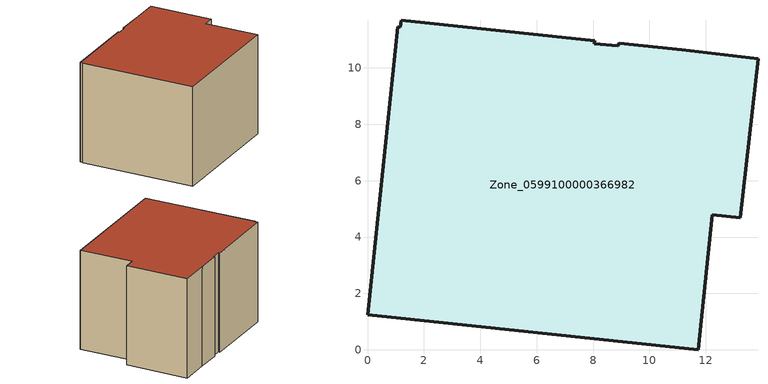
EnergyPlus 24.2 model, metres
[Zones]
Zone_0599100000366982
 floor ground (C_G): 11.15,10.64 13.85,10.32 13.23,4.68 12.23,4.8 11.72,0 0,1.25 1.08,11.46 1.17,11.45 1.19,11.69 8.06,10.97 8.05,10.86 8.88,10.79 8.92,10.88 z0
 wall outside (C_F): 13.85,10.32 11.15,10.64 8.92,10.88 8.88,10.79 8.05,10.86 8.06,10.97 1.19,11.69 1.17,11.45 1.08,11.46 0,1.25 11.72,0 12.23,4.8 13.23,4.68 13.85,10.32 z0:9.04
 roof outside (C_R): 8.92,10.88 8.88,10.79 8.05,10.86 8.06,10.97 1.19,11.69 1.17,11.45 1.08,11.46 0,1.25 11.72,0 12.23,4.8 13.23,4.68 13.85,10.32 11.15,10.64 z9.04
[BUILDING]
Pand.0599100000366982: North Axis=0; Terrain=City; Loads Convergence Tolerance Value=0.04; Temperature Convergence Tolerance Value=0.4; Solar Distribution=FullExterior; Maximum Number of Warmup Days=25; Minimum Number of Warmup Days=1
[Site:Location]
Rotterdam.The.Hague.AP_ZH_NLD Design_Conditions: Latitude=51.96; Longitude=4.45; Time Zone=1; Elevation=-4.5
[SITE:GROUNDTEMPERATURE:BUILDINGSURFACE]
18, 18, 18, 18, 18, 18, 18, 18, 18, 18, 18, 18
[MATERIAL] Thermal Absorptance=0.9; Solar Absorptance=0.7; Visible Absorptance=0.7
Name | Roughness | Thickness | Conductivity | Density | Specific Heat
G.TC.1992-2005 | MediumSmooth | 0.15 | 0.06 | 540 | 1210
F.TC.1992-2005 | Rough | 0.3 | 0.12 | 1920 | 840
R.TC.1992-2005 | MediumRough | 0.2 | 0.08 | 1500 | 1000
[CONSTRUCTION]
C_G: G.TC.1992-2005
C_F: F.TC.1992-2005
C_R: R.TC.1992-2005
[ZONE]
Zone_0599100000366982: Type=1; Multiplier=1; Ceiling Height=Autocalculate; Volume=Autocalculate; Floor Area=autocalculate; Part of Total Floor Area=Yes
[ZONEINFILTRATION:DESIGNFLOWRATE]
Infil_Zone_0599100000366982: Zone or ZoneList or Space or SpaceList=Zone_0599100000366982; Schedule=AlwaysOn; Design Flow Rate Calculation Method=Flow/Area; Flow Rate per Floor Area=0.0015; Constant Term Coefficient=1; Temperature Term Coefficient=0; Velocity Term Coefficient=0; Velocity Squared Term Coefficient=0
[HVACTEMPLATE:ZONE:IDEALLOADSAIRSYSTEM]
Zone_0599100000366982: Maximum Heating Supply Air Temperature=50; Minimum Cooling Supply Air Temperature=13; Maximum Heating Supply Air Humidity Ratio=0.0156; Minimum Cooling Supply Air Humidity Ratio=0.0077; Heating Limit=NoLimit; Cooling Limit=NoLimit; Dehumidification Control Type=ConstantSensibleHeatRatio; Cooling Sensible Heat Ratio=0.7; Dehumidification Setpoint=60; Humidification Control Type=None; Humidification Setpoint=30; Outdoor Air Method=None; Outdoor Air Flow Rate per Person=0.00944; Outdoor Air Flow Rate per Zone Floor Area=0; Outdoor Air Flow Rate per Zone=0; Demand Controlled Ventilation Type=None; Outdoor Air Economizer Type=NoEconomizer; Heat Recovery Type=None; Sensible Heat Recovery Effectiveness=0.7; Latent Heat Recovery Effectiveness=0.65
[ZONECONTROL:THERMOSTAT]
ThermostatControl_Zone_0599100000366982: Zone or ZoneList=Zone_0599100000366982; Control Type Schedule=DualSetpointControlType; Control 1=Thermostat_Zone_0599100000366982; Temperature Difference Between Cutout And Setpoint=0
[THERMOSTATSETPOINT:DUALSETPOINT]
Thermostat_Zone_0599100000366982: Heating Setpoint Temperature Schedule=HeatingSetpoint_Zone_0599100000366982; Cooling Setpoint Temperature Schedule=CoolingSetpoint_Zone_0599100000366982
[SCHEDULE:COMPACT]
HeatingSetpoint_Zone_0599100000366982: Through: 12/31, For: AllDays, Until: 24:00, 21
CoolingSetpoint_Zone_0599100000366982: Through: 12/31, For: AllDays, Until: 24:00, 24
DualSetpointControlType: Through: 12/31, For: AllDays, Until: 24:00, 4
AlwaysOn: Through: 12/31, For: AllDays, Until: 24:00, 1
